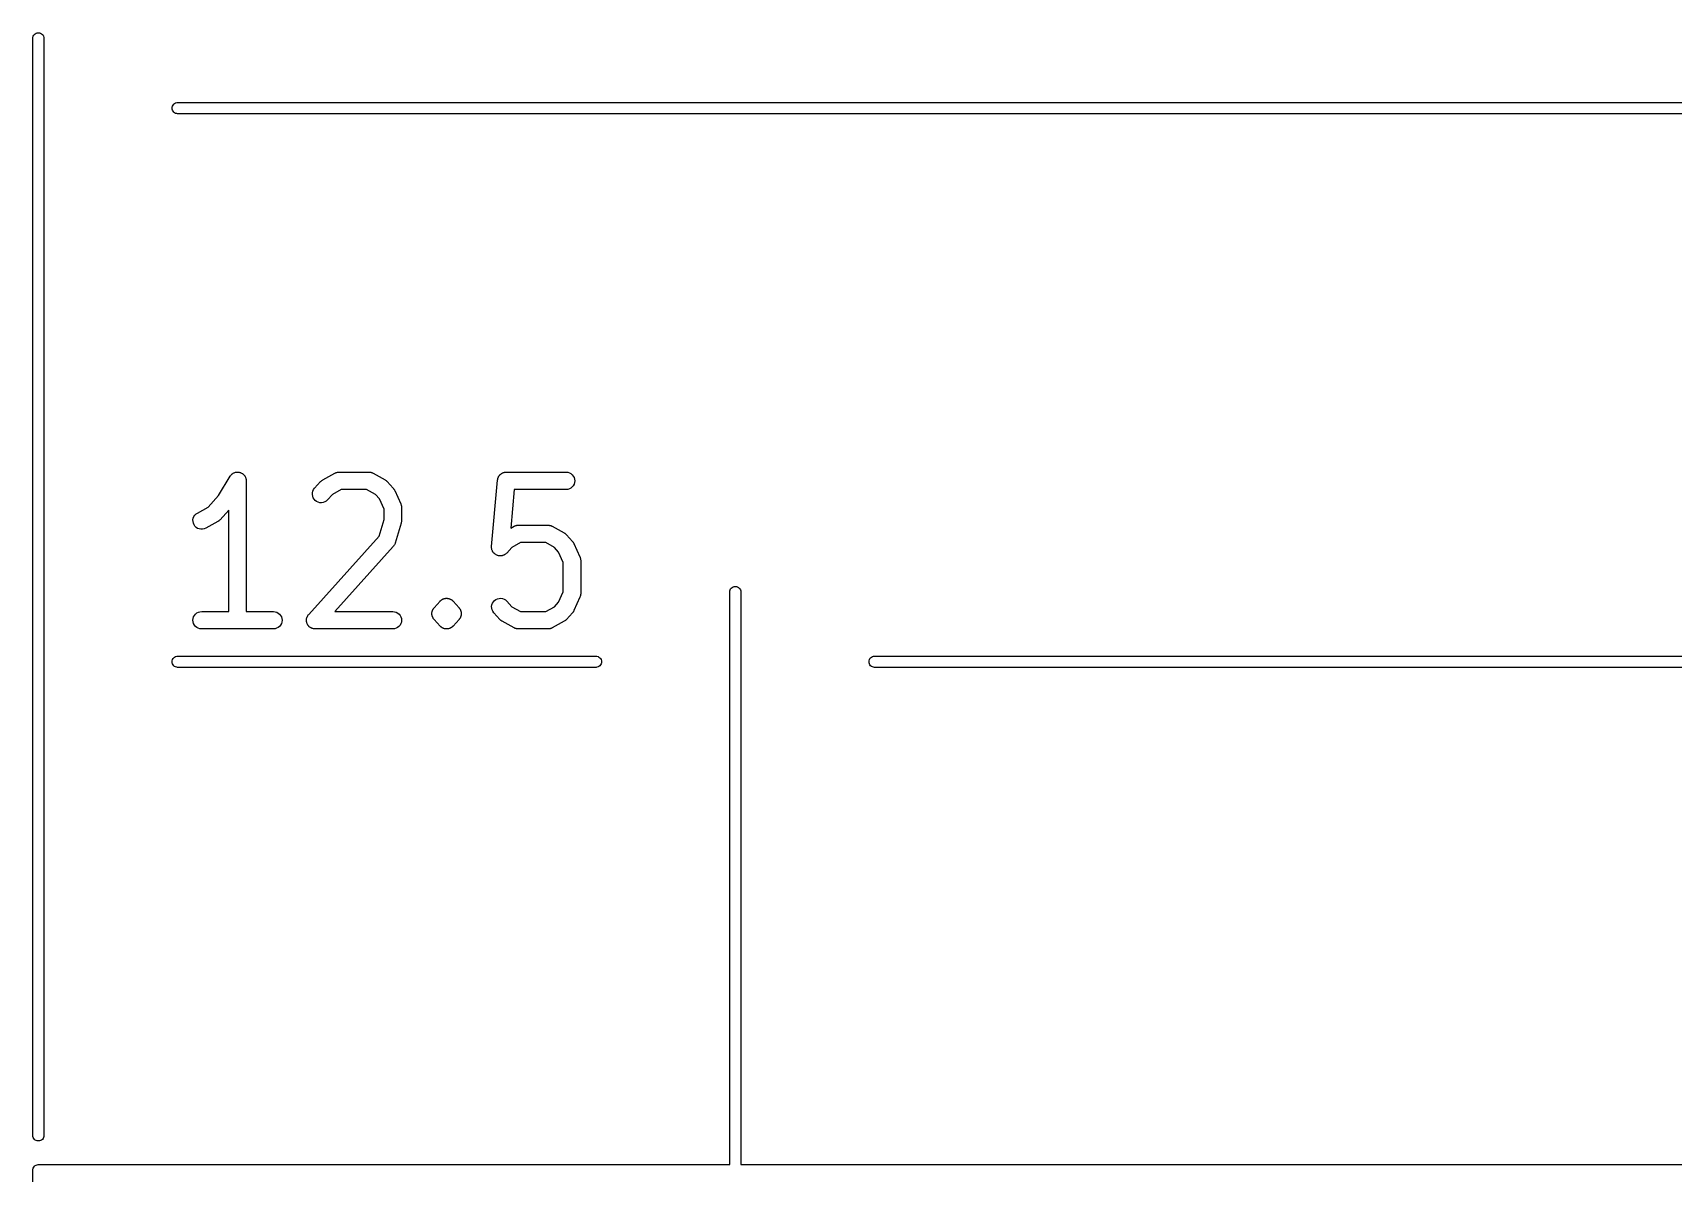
# Model space of a CAD drawing. Extents: x 0 to 214, y -130 to 23.
# Drawn here: x -0.18 to 29.25, y 0.01 to 20.45 of the extents above; entities that cross this region are included whole.
import ezdxf

# ---------------------------------------------------------------- set-up
doc = ezdxf.new("R2010")
doc.units = 0
doc.layers.add('BLACK', color=7, linetype='CONTINUOUS')

msp = doc.modelspace()

# ---------------------------------------------------------------- linework, layer by layer
at = {"layer": 'BLACK', "linetype": 'CONTINUOUS'}
for p, q in [((-0.175, 20.3549), (-0.17355, 20.3696)), ((-0.175, 0.6811), (-0.175, 20.3549)), ((-0.17355, 20.3696), (-0.16783, 20.3885)), ((-0.16783, 20.3885), (-0.15855, 20.4058)), ((-0.15855, 20.4058), (-0.14605, 20.4211)), ((-0.14605, 20.4211), (-0.13082, 20.4335)), ((-0.13082, 20.4335), (-0.11345, 20.4428)), ((-0.11345, 20.4428), (-0.0946, 20.4486)), ((-0.0946, 20.4486), (-0.075, 20.4505)), ((-0.075, 20.4505), (-0.0554, 20.4486)), ((-0.0554, 20.4486), (-0.03655, 20.4428)), ((-0.03655, 20.4428), (-0.01918, 20.4335)), ((-0.01918, 20.4335), (-0.00395, 20.4211)), ((-0.00395, 20.4211), (0.00855, 20.4058)), ((0.00855, 20.4058), (0.01783, 20.3885)), ((0.01783, 20.3885), (0.02355, 20.3696)), ((0.02355, 20.3696), (0.025, 20.3549)), ((0.025, 20.3549), (0.025, 0.68109)), ((2.32645, 19.1196), (2.33217, 19.1385)), ((2.33217, 19.1385), (2.34145, 19.1558)), ((2.34145, 19.1558), (2.35395, 19.1711)), ((2.35395, 19.1711), (2.36917, 19.1835)), ((2.36917, 19.1835), (2.38655, 19.1928)), ((2.38655, 19.1928), (2.4054, 19.1986)), ((2.4054, 19.1986), (2.4201, 19.2)), ((2.4201, 19.2), (197.43, 19.2)), ((2.32452, 19.1), (2.32645, 19.1196)), ((2.32645, 19.0804), (2.32452, 19.1)), ((2.33217, 19.0615), (2.32645, 19.0804)), ((2.34145, 19.0442), (2.33217, 19.0615)), ((2.35395, 19.0289), (2.34145, 19.0442)), ((2.36917, 19.0165), (2.35395, 19.0289)), ((2.38655, 19.0072), (2.36917, 19.0165)), ((2.4054, 19.0014), (2.38655, 19.0072)), ((2.4201, 19), (2.4054, 19.0014)), ((197.43, 19), (2.4201, 19)), ((3.15592, 12.1564), (3.36244, 12.5006)), ((3.36244, 12.5006), (3.36358, 12.5024)), ((3.36358, 12.5024), (3.36577, 12.5053)), ((3.36577, 12.5053), (3.3675, 12.5085)), ((3.3675, 12.5085), (3.375, 12.5174)), ((3.375, 12.5174), (3.38209, 12.5267)), ((3.38209, 12.5267), (3.38479, 12.5291)), ((3.38479, 12.5291), (3.38711, 12.5318)), ((3.38711, 12.5318), (3.39619, 12.5391)), ((3.39619, 12.5391), (3.40495, 12.5469)), ((3.40495, 12.5469), (3.40806, 12.5487)), ((3.40806, 12.5487), (3.41087, 12.5509)), ((3.41087, 12.5509), (3.4212, 12.5563)), ((3.4212, 12.5563), (3.43129, 12.5622)), ((3.43129, 12.5622), (3.4347, 12.5634)), ((3.4347, 12.5634), (3.4379, 12.5651)), ((3.4379, 12.5651), (3.44909, 12.5683)), ((3.44909, 12.5683), (3.46012, 12.5722)), ((3.46012, 12.5722), (3.46369, 12.5726)), ((3.46369, 12.5726), (3.46715, 12.5737)), ((3.46715, 12.5737), (3.47877, 12.5747)), ((3.47877, 12.5747), (3.49033, 12.5763)), ((3.49033, 12.5763), (3.49393, 12.5761)), ((3.49393, 12.5761), (3.49752, 12.5764)), ((3.49752, 12.5764), (3.50913, 12.5752)), ((3.50913, 12.5752), (3.52077, 12.5745)), ((3.52077, 12.5745), (3.52425, 12.5736)), ((3.52425, 12.5736), (3.52785, 12.5732)), ((3.52785, 12.5732), (3.53901, 12.5698)), ((3.53901, 12.5698), (3.55029, 12.5669)), ((3.55029, 12.5669), (3.55353, 12.5653)), ((3.55353, 12.5653), (3.55698, 12.5642)), ((3.55698, 12.5642), (3.56724, 12.5587)), ((3.56724, 12.5587), (3.57775, 12.5536)), ((3.57775, 12.5536), (3.58064, 12.5514)), ((3.58064, 12.5514), (3.5838, 12.5497)), ((3.5838, 12.5497), (3.59278, 12.5423)), ((3.59278, 12.5423), (3.60212, 12.5353)), ((3.60212, 12.5353), (3.60452, 12.5326)), ((3.60452, 12.5326), (3.6073, 12.5303)), ((3.6073, 12.5303), (3.61467, 12.5212)), ((3.61467, 12.5212), (3.62246, 12.5125)), ((3.62246, 12.5125), (3.6243, 12.5094)), ((3.6243, 12.5094), (3.62657, 12.5066)), ((3.62657, 12.5066), (3.63205, 12.4964)), ((3.63205, 12.4964), (3.638, 12.4863)), ((3.638, 12.4863), (3.6392, 12.4829)), ((3.6392, 12.4829), (3.64089, 12.4797)), ((3.64089, 12.4797), (3.64426, 12.4686)), ((3.64426, 12.4686), (3.64814, 12.4575)), ((3.64814, 12.4575), (3.64866, 12.454)), ((3.64866, 12.454), (3.6497, 12.4505)), ((3.6497, 12.4505), (3.65084, 12.4389)), ((3.65084, 12.4389), (3.65251, 12.4274)), ((3.65251, 12.4274), (3.65233, 12.4238)), ((3.65233, 12.4238), (3.65268, 12.4202)), ((3.65268, 12.4202), (3.65268, 10.0764)), ((4.88029, 12.2866), (4.98743, 12.4057)), ((4.98743, 12.4057), (4.9889, 12.4073)), ((4.9889, 12.4073), (4.996, 12.4136)), ((4.996, 12.4136), (5.0026, 12.4204)), ((5.0026, 12.4204), (5.00736, 12.4237)), ((5.00736, 12.4237), (5.0117, 12.4275)), ((5.0117, 12.4275), (5.01989, 12.4323)), ((5.01989, 12.4323), (5.02769, 12.4377)), ((5.02769, 12.4377), (5.24198, 12.5568)), ((5.24198, 12.5568), (5.24389, 12.5578)), ((5.24389, 12.5578), (5.25127, 12.5609)), ((5.25127, 12.5609), (5.25831, 12.5646)), ((5.25831, 12.5646), (5.2653, 12.5668)), ((5.2653, 12.5668), (5.27203, 12.5696)), ((5.27203, 12.5696), (5.27986, 12.5711)), ((5.27986, 12.5711), (5.28751, 12.5735)), ((5.28751, 12.5735), (5.29477, 12.5742)), ((5.29477, 12.5742), (5.30192, 12.5756)), ((5.30192, 12.5756), (5.30991, 12.5757)), ((5.30991, 12.5757), (5.31786, 12.5764)), ((5.31786, 12.5764), (5.85357, 12.5764)), ((5.85357, 12.5764), (5.85575, 12.5764)), ((5.85575, 12.5764), (5.8637, 12.5755)), ((5.8637, 12.5755), (5.87168, 12.5754)), ((5.87168, 12.5754), (5.8788, 12.5738)), ((5.8788, 12.5738), (5.88606, 12.573)), ((5.88606, 12.573), (5.89368, 12.5706)), ((5.89368, 12.5706), (5.90148, 12.5689)), ((5.90148, 12.5689), (5.90816, 12.566)), ((5.90816, 12.566), (5.91512, 12.5638)), ((5.91512, 12.5638), (5.92213, 12.5599)), ((5.92213, 12.5599), (5.92945, 12.5568)), ((5.92945, 12.5568), (6.14374, 12.4377)), ((6.14374, 12.4377), (6.14564, 12.4367)), ((6.14564, 12.4367), (6.15337, 12.4311)), ((6.15337, 12.4311), (6.16148, 12.4262)), ((6.16148, 12.4262), (6.16576, 12.4223)), ((6.16576, 12.4223), (6.17048, 12.419)), ((6.17048, 12.419), (6.17699, 12.4121)), ((6.17699, 12.4121), (6.184, 12.4057)), ((6.184, 12.4057), (6.29114, 12.2866)), ((8.05509, 11.2437), (8.16224, 12.4342)), ((8.16224, 12.4342), (8.16245, 12.4364)), ((8.16245, 12.4364), (8.16399, 12.4439)), ((8.16399, 12.4439), (8.1648, 12.4516)), ((8.1648, 12.4516), (8.16703, 12.4588)), ((8.16703, 12.4588), (8.16855, 12.4662)), ((8.16855, 12.4662), (8.17153, 12.4734)), ((8.17153, 12.4734), (8.17382, 12.4807)), ((8.17382, 12.4807), (8.17741, 12.4874)), ((8.17741, 12.4874), (8.18034, 12.4944)), ((8.18034, 12.4944), (8.18465, 12.5008)), ((8.18465, 12.5008), (8.18832, 12.5076)), ((8.18832, 12.5076), (8.19314, 12.5134)), ((8.19314, 12.5134), (8.19736, 12.5197)), ((8.19736, 12.5197), (8.20284, 12.5251)), ((8.20284, 12.5251), (8.20776, 12.5311)), ((8.20776, 12.5311), (8.21362, 12.5358)), ((8.21362, 12.5358), (8.21898, 12.5412)), ((8.21898, 12.5412), (8.22541, 12.5454)), ((8.22541, 12.5454), (8.23139, 12.5503)), ((8.23139, 12.5503), (8.23807, 12.5539)), ((8.23807, 12.5539), (8.24436, 12.5581)), ((8.24436, 12.5581), (8.2515, 12.561)), ((8.2515, 12.561), (8.25831, 12.5646)), ((8.25831, 12.5646), (8.26555, 12.5668)), ((8.26555, 12.5668), (8.27255, 12.5697)), ((8.27255, 12.5697), (8.28012, 12.5712)), ((8.28012, 12.5712), (8.28751, 12.5735)), ((8.28751, 12.5735), (8.29504, 12.5742)), ((8.29504, 12.5742), (8.30246, 12.5757)), ((8.30246, 12.5757), (8.31018, 12.5757)), ((8.31018, 12.5757), (8.31786, 12.5764)), ((8.31786, 12.5764), (9.38928, 12.5764)), ((9.38928, 12.5764), (9.39147, 12.5764)), ((9.39147, 12.5764), (9.42177, 12.573)), ((9.42177, 12.573), (9.45084, 12.5638)), ((9.45084, 12.5638), (9.47756, 12.5491)), ((9.47756, 12.5491), (9.50092, 12.5295)), ((9.50092, 12.5295), (9.52003, 12.5057)), ((9.53333, 12.3596), (9.51882, 12.3328)), ((9.52003, 12.5057), (9.53416, 12.4787)), ((9.54234, 12.3888), (9.53333, 12.3596)), ((9.53416, 12.4787), (9.54277, 12.4495)), ((9.54553, 12.4191), (9.54234, 12.3888)), ((9.54277, 12.4495), (9.54553, 12.4191)), ((2.96917, 11.9489), (3.15592, 12.1564)), ((4.84037, 12.1744), (4.84185, 12.2049)), ((4.84483, 12.1443), (4.84037, 12.1744)), ((4.84185, 12.2049), (4.84922, 12.2345)), ((4.85506, 12.1155), (4.84483, 12.1443)), ((4.84922, 12.2345), (4.8622, 12.2621)), ((4.87068, 12.0893), (4.85506, 12.1155)), ((4.8622, 12.2621), (4.88029, 12.2866)), ((4.89109, 12.0667), (4.87068, 12.0893)), ((4.91552, 12.0484), (4.89109, 12.0667)), ((5.1111, 12.076), (5.0883, 12.0557)), ((5.11257, 12.0776), (5.1111, 12.076)), ((5.20226, 12.1772), (5.11257, 12.0776)), ((5.35834, 12.2639), (5.20226, 12.1772)), ((5.81308, 12.2639), (5.35834, 12.2639)), ((5.96917, 12.1772), (5.81308, 12.2639)), ((6.04253, 12.0957), (5.96917, 12.1772)), ((6.12589, 11.9105), (6.04253, 12.0957)), ((6.29114, 12.2866), (6.29259, 12.285)), ((6.29259, 12.285), (6.29716, 12.2786)), ((6.29716, 12.2786), (6.30232, 12.2727)), ((6.30232, 12.2727), (6.30601, 12.2662)), ((6.30601, 12.2662), (6.31033, 12.2602)), ((6.31033, 12.2602), (6.31358, 12.253)), ((6.31358, 12.253), (6.31749, 12.2462)), ((6.31749, 12.2462), (6.42463, 12.0081)), ((8.46068, 12.2639), (8.39842, 11.5723)), ((9.38928, 12.2639), (8.46068, 12.2639)), ((9.41963, 12.2669), (9.38928, 12.2639)), ((9.44883, 12.2757), (9.41963, 12.2669)), ((9.47575, 12.29), (9.44883, 12.2757)), ((9.49938, 12.3093), (9.47575, 12.29)), ((9.51882, 12.3328), (9.49938, 12.3093)), ((2.70348, 11.7493), (2.71478, 11.7777)), ((2.71478, 11.7777), (2.73137, 11.8033)), ((2.73137, 11.8033), (2.7526, 11.8251)), ((2.7526, 11.8251), (2.77769, 11.8425)), ((2.77769, 11.8425), (2.96917, 11.9489)), ((3.34018, 11.894), (3.184, 11.7204)), ((3.34018, 10.0764), (3.34018, 11.894)), ((4.94302, 12.0352), (4.91552, 12.0484)), ((4.97256, 12.0277), (4.94302, 12.0352)), ((5.00301, 12.026), (4.97256, 12.0277)), ((5.0332, 12.0302), (5.00301, 12.026)), ((5.062, 12.0403), (5.0332, 12.0302)), ((5.0883, 12.0557), (5.062, 12.0403)), ((6.12589, 11.7288), (6.12589, 11.9105)), ((6.42463, 12.0081), (6.42551, 12.0061)), ((6.42551, 12.0061), (6.42594, 12.0048)), ((6.42594, 12.0048), (6.4266, 12.0035)), ((6.4266, 12.0035), (6.43059, 11.9903)), ((6.43059, 11.9903), (6.43485, 11.9771)), ((6.43485, 11.9771), (6.43501, 11.9757)), ((6.43501, 11.9757), (6.43542, 11.9743)), ((6.43542, 11.9743), (6.43676, 11.9606)), ((6.43676, 11.9606), (6.43837, 11.9468)), ((6.43837, 11.9468), (6.43825, 11.9454)), ((6.43825, 11.9454), (6.43839, 11.944)), ((6.43839, 11.944), (6.43839, 11.7059)), ((2.6979, 11.7194), (2.70348, 11.7493)), ((2.69825, 11.6889), (2.6979, 11.7194)), ((2.70451, 11.659), (2.69825, 11.6889)), ((2.71646, 11.631), (2.70451, 11.659)), ((2.73362, 11.6058), (2.71646, 11.631)), ((2.75536, 11.5844), (2.73362, 11.6058)), ((2.78083, 11.5676), (2.75536, 11.5844)), ((2.80907, 11.5561), (2.78083, 11.5676)), ((2.83901, 11.5503), (2.80907, 11.5561)), ((2.86951, 11.5505), (2.83901, 11.5503)), ((2.8994, 11.5565), (2.86951, 11.5505)), ((2.92754, 11.5683), (2.8994, 11.5565)), ((2.92945, 11.5693), (2.92754, 11.5683)), ((3.14374, 11.6884), (2.92945, 11.5693)), ((3.15154, 11.6938), (3.14374, 11.6884)), ((3.15973, 11.6986), (3.15154, 11.6938)), ((3.16406, 11.7024), (3.15973, 11.6986)), ((3.16882, 11.7057), (3.16406, 11.7024)), ((3.17543, 11.7125), (3.16882, 11.7057)), ((3.18253, 11.7188), (3.17543, 11.7125)), ((3.184, 11.7204), (3.18253, 11.7188)), ((6.03541, 11.4272), (6.12589, 11.7288)), ((6.4318, 11.661), (6.32466, 11.3039)), ((6.43304, 11.6673), (6.4318, 11.661)), ((6.43498, 11.6734), (6.43304, 11.6673)), ((6.43597, 11.6822), (6.43498, 11.6734)), ((6.43767, 11.6909), (6.43597, 11.6822)), ((6.43838, 11.7037), (6.43766, 11.6973)), ((6.43766, 11.6973), (6.43767, 11.6909)), ((6.43839, 11.7059), (6.43838, 11.7037)), ((8.39842, 11.5723), (8.45626, 11.6044)), ((8.45626, 11.6044), (8.45817, 11.6054)), ((8.45817, 11.6054), (8.46556, 11.6085)), ((8.46556, 11.6085), (8.4726, 11.6123)), ((8.4726, 11.6123), (8.47958, 11.6144)), ((8.47958, 11.6144), (8.48632, 11.6172)), ((8.48632, 11.6172), (8.49415, 11.6188)), ((8.49415, 11.6188), (8.50179, 11.6211)), ((8.50179, 11.6211), (8.50905, 11.6218)), ((8.50905, 11.6218), (8.5162, 11.6232)), ((8.5162, 11.6232), (8.52419, 11.6233)), ((8.52419, 11.6233), (8.53214, 11.6241)), ((8.53214, 11.6241), (9.06786, 11.6241)), ((9.06786, 11.6241), (9.07004, 11.624)), ((9.07004, 11.624), (9.07798, 11.6231)), ((9.07798, 11.6231), (9.08596, 11.623)), ((9.08596, 11.623), (9.09309, 11.6215)), ((9.09309, 11.6215), (9.10034, 11.6206)), ((9.10034, 11.6206), (9.10797, 11.6182)), ((9.10797, 11.6182), (9.11576, 11.6165)), ((9.11576, 11.6165), (9.12245, 11.6136)), ((9.12245, 11.6136), (9.12941, 11.6114)), ((9.12941, 11.6114), (9.13641, 11.6076)), ((9.13641, 11.6076), (9.14374, 11.6044)), ((9.14374, 11.6044), (9.35802, 11.4853)), ((9.35802, 11.4853), (9.35992, 11.4843)), ((9.35992, 11.4843), (9.36766, 11.4788)), ((9.36766, 11.4788), (9.37577, 11.4738)), ((4.77314, 10.0247), (6.03541, 11.4272)), ((6.29114, 11.2442), (5.24012, 10.0764)), ((6.29284, 11.2465), (6.29114, 11.2442)), ((6.29487, 11.2485), (6.29284, 11.2465)), ((6.30186, 11.2588), (6.29487, 11.2485)), ((6.30923, 11.2688), (6.30186, 11.2588)), ((6.31044, 11.2714), (6.30923, 11.2688)), ((6.31206, 11.2737), (6.31044, 11.2714)), ((6.31693, 11.2852), (6.31206, 11.2737)), ((6.32221, 11.2964), (6.31693, 11.2852)), ((6.3229, 11.2991), (6.32221, 11.2964)), ((6.32402, 11.3018), (6.3229, 11.2991)), ((6.32466, 11.3039), (6.32402, 11.3018)), ((8.05465, 11.222), (8.05518, 11.2329)), ((8.0553, 11.2177), (8.05465, 11.222)), ((8.05518, 11.2329), (8.05509, 11.2437)), ((8.05534, 11.2132), (8.0553, 11.2177)), ((8.05753, 11.2026), (8.05534, 11.2132)), ((8.05911, 11.1919), (8.05753, 11.2026)), ((8.0606, 11.1877), (8.05911, 11.1919)), ((8.0615, 11.1834), (8.0606, 11.1877)), ((8.06571, 11.1734), (8.0615, 11.1834)), ((8.41654, 11.2248), (8.32685, 11.1252)), ((8.57263, 11.3116), (8.41654, 11.2248)), ((9.02737, 11.3116), (8.57263, 11.3116)), ((9.18345, 11.2248), (9.02737, 11.3116)), ((9.25681, 11.1433), (9.18345, 11.2248)), ((9.37577, 11.4738), (9.38004, 11.4699)), ((9.38004, 11.4699), (9.38476, 11.4666)), ((9.38476, 11.4666), (9.39127, 11.4597)), ((9.39127, 11.4597), (9.39828, 11.4533)), ((9.39828, 11.4533), (9.50542, 11.3342)), ((9.50542, 11.3342), (9.50687, 11.3326)), ((9.50687, 11.3326), (9.51145, 11.3262)), ((9.51145, 11.3262), (9.51661, 11.3203)), ((9.51661, 11.3203), (9.5203, 11.3138)), ((9.5203, 11.3138), (9.52462, 11.3078)), ((9.52462, 11.3078), (9.52786, 11.3006)), ((9.52786, 11.3006), (9.53177, 11.2938)), ((9.53177, 11.2938), (9.63892, 11.0557)), ((8.06935, 11.1631), (8.06571, 11.1734)), ((8.07162, 11.1593), (8.06935, 11.1631)), ((8.07334, 11.1553), (8.07162, 11.1593)), ((8.07941, 11.1463), (8.07334, 11.1553)), ((8.08497, 11.137), (8.07941, 11.1463)), ((8.08794, 11.1337), (8.08497, 11.137)), ((8.09042, 11.13), (8.08794, 11.1337)), ((8.09812, 11.1224), (8.09042, 11.13)), ((8.10538, 11.1143), (8.09812, 11.1224)), ((8.10893, 11.1116), (8.10538, 11.1143)), ((8.11208, 11.1085), (8.10893, 11.1116)), ((8.12113, 11.1025), (8.11208, 11.1085)), ((8.1298, 11.096), (8.12113, 11.1025)), ((8.1338, 11.0941), (8.1298, 11.096)), ((8.1375, 11.0917), (8.1338, 11.0941)), ((8.14754, 11.0875), (8.1375, 11.0917)), ((8.15731, 11.0829), (8.14754, 11.0875)), ((8.16159, 11.0818), (8.15731, 11.0829)), ((8.1657, 11.0801), (8.16159, 11.0818)), ((8.17635, 11.078), (8.1657, 11.0801)), ((8.18684, 11.0753), (8.17635, 11.078)), ((8.19127, 11.075), (8.18684, 11.0753)), ((8.19562, 11.0742), (8.19127, 11.075)), ((8.20647, 11.0742), (8.19562, 11.0742)), ((8.21729, 11.0736), (8.20647, 11.0742)), ((8.22168, 11.0742), (8.21729, 11.0736)), ((8.22612, 11.0742), (8.22168, 11.0742)), ((8.23674, 11.0763), (8.22612, 11.0742)), ((8.24749, 11.0778), (8.23674, 11.0763)), ((8.25168, 11.0793), (8.24749, 11.0778)), ((8.25602, 11.0802), (8.25168, 11.0793)), ((8.26603, 11.0843), (8.25602, 11.0802)), ((8.27629, 11.0879), (8.26603, 11.0843)), ((8.28011, 11.0901), (8.27629, 11.0879)), ((8.28421, 11.0918), (8.28011, 11.0901)), ((8.29323, 11.0978), (8.28421, 11.0918)), ((8.30258, 11.1033), (8.29323, 11.0978)), ((8.3059, 11.1063), (8.30258, 11.1033)), ((8.30959, 11.1087), (8.3059, 11.1063)), ((8.31727, 11.1164), (8.30959, 11.1087)), ((8.32538, 11.1236), (8.31727, 11.1164)), ((8.32685, 11.1252), (8.32538, 11.1236)), ((9.34018, 10.9581), (9.25681, 11.1433)), ((9.34018, 10.4299), (9.34018, 10.9581)), ((9.63892, 11.0557), (9.6398, 11.0537)), ((9.6398, 11.0537), (9.64023, 11.0524)), ((9.64023, 11.0524), (9.64089, 11.0512)), ((9.64089, 11.0512), (9.64487, 11.038)), ((9.64487, 11.038), (9.64913, 11.0247)), ((9.64913, 11.0247), (9.6493, 11.0233)), ((9.6493, 11.0233), (9.6497, 11.022)), ((9.6497, 11.022), (9.65105, 11.0082)), ((9.65105, 11.0082), (9.65265, 10.9944)), ((9.65265, 10.9944), (9.65254, 10.993)), ((9.65254, 10.993), (9.65268, 10.9916)), ((9.65268, 10.9916), (9.65268, 10.3964)), ((7.17429, 10.2963), (7.18086, 10.3001)), ((7.18086, 10.3001), (7.18449, 10.3014)), ((7.18449, 10.3014), (7.1879, 10.3031)), ((7.1879, 10.3031), (7.19158, 10.3042)), ((7.19158, 10.3042), (7.19508, 10.3058)), ((7.19508, 10.3058), (7.20247, 10.3076)), ((7.20247, 10.3076), (7.20965, 10.3101)), ((7.20965, 10.3101), (7.21346, 10.3107)), ((7.21346, 10.3107), (7.21715, 10.3118)), ((7.21715, 10.3118), (7.22098, 10.3121)), ((7.22098, 10.3121), (7.22472, 10.313)), ((7.22472, 10.313), (7.23232, 10.3133)), ((7.23232, 10.3133), (7.23985, 10.3144)), ((7.23985, 10.3144), (7.24369, 10.3142)), ((7.24369, 10.3142), (7.24752, 10.3145)), ((7.24752, 10.3145), (7.25134, 10.3141)), ((7.25134, 10.3141), (7.25518, 10.3143)), ((7.25518, 10.3143), (7.2627, 10.3131)), ((7.2627, 10.3131), (7.2703, 10.3127)), ((7.2703, 10.3127), (7.27402, 10.3117)), ((7.27402, 10.3117), (7.27785, 10.3113)), ((7.27785, 10.3113), (7.28152, 10.3102)), ((7.28152, 10.3102), (7.28532, 10.3096)), ((7.28532, 10.3096), (7.29247, 10.307)), ((7.29247, 10.307), (7.29984, 10.3051)), ((7.29984, 10.3051), (7.3033, 10.3035)), ((7.3033, 10.3035), (7.30698, 10.3023)), ((7.30698, 10.3023), (7.31036, 10.3005)), ((7.31036, 10.3005), (7.31397, 10.2992)), ((7.31397, 10.2992), (7.32048, 10.2952)), ((8.13167, 10.2931), (8.15936, 10.3058)), ((8.15936, 10.3058), (8.189, 10.313)), ((8.189, 10.313), (8.21947, 10.3143)), ((8.21947, 10.3143), (8.2496, 10.3096)), ((8.2496, 10.3096), (8.27826, 10.2992)), ((8.27826, 10.2992), (8.30434, 10.2834)), ((9.25681, 10.2447), (9.34018, 10.4299)), ((9.63892, 10.3323), (9.53177, 10.0942)), ((9.63937, 10.3336), (9.63892, 10.3323)), ((9.64004, 10.3348), (9.63937, 10.3336)), ((9.64424, 10.348), (9.64004, 10.3348)), ((9.64866, 10.3612), (9.64424, 10.348)), ((9.64884, 10.3625), (9.64866, 10.3612)), ((9.64926, 10.3639), (9.64884, 10.3625)), ((9.65081, 10.3777), (9.64926, 10.3639)), ((9.6526, 10.3914), (9.65081, 10.3777)), ((9.65266, 10.3942), (9.65251, 10.3928)), ((9.65251, 10.3928), (9.6526, 10.3914)), ((9.65268, 10.3964), (9.65266, 10.3942)), ((12.325, 10.431), (12.3264, 10.4457)), ((12.325, 0.161), (12.325, 10.431)), ((12.3264, 10.4457), (12.3322, 10.4646)), ((12.3322, 10.4646), (12.3415, 10.482)), ((12.3415, 10.482), (12.3539, 10.4972)), ((12.3539, 10.4972), (12.3692, 10.5097)), ((12.3692, 10.5097), (12.3865, 10.519)), ((12.3865, 10.519), (12.4054, 10.5247)), ((12.4054, 10.5247), (12.425, 10.5266)), ((12.425, 10.5266), (12.4446, 10.5247)), ((12.4446, 10.5247), (12.4635, 10.519)), ((12.4635, 10.519), (12.4808, 10.5097)), ((12.4808, 10.5097), (12.4961, 10.4972)), ((12.4961, 10.4972), (12.5085, 10.482)), ((12.5085, 10.482), (12.5178, 10.4646)), ((12.5178, 10.4646), (12.5236, 10.4457)), ((12.5236, 10.4457), (12.525, 10.431)), ((12.525, 10.431), (12.525, 0.161)), ((2.70953, 9.98073), (2.72403, 10.0076)), ((2.72403, 10.0076), (2.74347, 10.0311)), ((2.74347, 10.0311), (2.7671, 10.0503)), ((2.7671, 10.0503), (2.79403, 10.0646)), ((2.79403, 10.0646), (2.82322, 10.0735)), ((2.82322, 10.0735), (2.85357, 10.0764)), ((2.85357, 10.0764), (3.34018, 10.0764)), ((3.65268, 10.0764), (4.13929, 10.0764)), ((4.13929, 10.0764), (4.14147, 10.0764)), ((4.14147, 10.0764), (4.17177, 10.073)), ((4.17177, 10.073), (4.20084, 10.0638)), ((4.20084, 10.0638), (4.22756, 10.0491)), ((4.22756, 10.0491), (4.25092, 10.0295)), ((4.25092, 10.0295), (4.27003, 10.0057)), ((4.27003, 10.0057), (4.28416, 9.97871)), ((4.75766, 10.0037), (4.75975, 10.0076)), ((4.75975, 10.0076), (4.76668, 10.0159)), ((4.76668, 10.0159), (4.77314, 10.0247)), ((5.24012, 10.0764), (6.28214, 10.0764)), ((6.28214, 10.0764), (6.28432, 10.0764)), ((6.28432, 10.0764), (6.31463, 10.073)), ((6.31463, 10.073), (6.34369, 10.0638)), ((6.34369, 10.0638), (6.37042, 10.0491)), ((6.37042, 10.0491), (6.39378, 10.0295)), ((6.39378, 10.0295), (6.41289, 10.0057)), ((6.41289, 10.0057), (6.42701, 9.97871)), ((6.98322, 10.0316), (6.98365, 10.0403)), ((6.98418, 10.0251), (6.98322, 10.0316)), ((6.98335, 10.0491), (6.98439, 10.0555)), ((6.98365, 10.0403), (6.98335, 10.0491)), ((6.9844, 10.0186), (6.98418, 10.0251)), ((6.98439, 10.0555), (6.98471, 10.062)), ((6.9864, 10.0101), (6.9844, 10.0186)), ((6.98471, 10.062), (6.98683, 10.0705)), ((6.98768, 10.0014), (6.9864, 10.0101)), ((6.98683, 10.0705), (6.98823, 10.0792)), ((6.98823, 10.0792), (6.9905, 10.0853)), ((6.9905, 10.0853), (6.99208, 10.0916)), ((6.99208, 10.0916), (6.99581, 10.0995)), ((6.99581, 10.0995), (6.99886, 10.1078)), ((6.99886, 10.1078), (7.00228, 10.1133)), ((7.00228, 10.1133), (7.00505, 10.1192)), ((7.00505, 10.1192), (7.01026, 10.1263)), ((7.01026, 10.1263), (7.01485, 10.1337)), ((7.01485, 10.1337), (7.01928, 10.1385)), ((7.01928, 10.1385), (7.02315, 10.1438)), ((7.02315, 10.1438), (7.13029, 10.2628)), ((7.13029, 10.2628), (7.13176, 10.2644)), ((7.13176, 10.2644), (7.13464, 10.267)), ((7.13464, 10.267), (7.13711, 10.2699)), ((7.13711, 10.2699), (7.1401, 10.2723)), ((7.1401, 10.2723), (7.14271, 10.2751)), ((7.14271, 10.2751), (7.14887, 10.2796)), ((7.14887, 10.2796), (7.15456, 10.2847)), ((7.15456, 10.2847), (7.15788, 10.2866)), ((7.15788, 10.2866), (7.16087, 10.289)), ((7.16087, 10.289), (7.16427, 10.2908)), ((7.16427, 10.2908), (7.16739, 10.2931)), ((7.16739, 10.2931), (7.17429, 10.2963)), ((7.32048, 10.2952), (7.32734, 10.2919)), ((7.32734, 10.2919), (7.33042, 10.2896)), ((7.33042, 10.2896), (7.3338, 10.2878)), ((7.3338, 10.2878), (7.33677, 10.2854)), ((7.33677, 10.2854), (7.34005, 10.2834)), ((7.34005, 10.2834), (7.34567, 10.2782)), ((7.34567, 10.2782), (7.35176, 10.2737)), ((7.35176, 10.2737), (7.35434, 10.2708)), ((7.35434, 10.2708), (7.3573, 10.2684)), ((7.3573, 10.2684), (7.35973, 10.2654)), ((7.35973, 10.2654), (7.36257, 10.2628)), ((7.36257, 10.2628), (7.46971, 10.1438)), ((7.46971, 10.1438), (7.47116, 10.1421)), ((7.47116, 10.1421), (7.47495, 10.1368)), ((7.47495, 10.1368), (7.47931, 10.132)), ((7.47931, 10.132), (7.4838, 10.1245)), ((7.4838, 10.1245), (7.4889, 10.1173)), ((7.4889, 10.1173), (7.4916, 10.1114)), ((7.4916, 10.1114), (7.49493, 10.1058)), ((7.49493, 10.1058), (7.49788, 10.0975)), ((7.49788, 10.0975), (7.5015, 10.0896)), ((7.5015, 10.0896), (7.50298, 10.0832)), ((7.50298, 10.0832), (7.50517, 10.0771)), ((7.50603, 10.0079), (7.50463, 9.99929)), ((7.50517, 10.0771), (7.50645, 10.0684)), ((7.50815, 10.0164), (7.50603, 10.0079)), ((7.50645, 10.0684), (7.50845, 10.0599)), ((7.50847, 10.023), (7.50815, 10.0164)), ((7.50845, 10.0599), (7.50868, 10.0534)), ((7.50951, 10.0294), (7.50847, 10.023)), ((7.50868, 10.0534), (7.50963, 10.0469)), ((7.50963, 10.0469), (7.50921, 10.0381)), ((7.50921, 10.0381), (7.50951, 10.0294)), ((8.05477, 10.1681), (8.05966, 10.1982)), ((8.05583, 10.1376), (8.05477, 10.1681)), ((8.06279, 10.108), (8.05583, 10.1376)), ((8.05966, 10.1982), (8.07029, 10.2268)), ((8.07538, 10.0802), (8.06279, 10.108)), ((8.07029, 10.2268), (8.08628, 10.2528)), ((8.09313, 10.0554), (8.07538, 10.0802)), ((8.08628, 10.2528), (8.107, 10.2751)), ((8.09457, 10.0538), (8.09313, 10.0554)), ((8.20172, 9.9347), (8.09457, 10.0538)), ((8.107, 10.2751), (8.13167, 10.2931)), ((8.30434, 10.2834), (8.32685, 10.2628)), ((8.32685, 10.2628), (8.41654, 10.1631)), ((8.41654, 10.1631), (8.57263, 10.0764)), ((8.57263, 10.0764), (9.02737, 10.0764)), ((9.02737, 10.0764), (9.18346, 10.1631)), ((9.18346, 10.1631), (9.25681, 10.2447)), ((9.50542, 10.0538), (9.39828, 9.9347)), ((9.51008, 10.0601), (9.50542, 10.0538)), ((9.51533, 10.0659), (9.51008, 10.0601)), ((9.51911, 10.0723), (9.51533, 10.0659)), ((9.52351, 10.0783), (9.51911, 10.0723)), ((9.52686, 10.0854), (9.52351, 10.0783)), ((9.53086, 10.0922), (9.52686, 10.0854)), ((9.53177, 10.0942), (9.53086, 10.0922)), ((2.69732, 9.92127), (2.70051, 9.9516)), ((2.70009, 9.89091), (2.69732, 9.92127)), ((2.7087, 9.86165), (2.70009, 9.89091)), ((2.70051, 9.9516), (2.70953, 9.98073)), ((2.72283, 9.83463), (2.7087, 9.86165)), ((2.74193, 9.81086), (2.72283, 9.83463)), ((2.7653, 9.79126), (2.74193, 9.81086)), ((2.79202, 9.77657), (2.7653, 9.79126)), ((2.82109, 9.76735), (2.79202, 9.77657)), ((2.85139, 9.76395), (2.82109, 9.76735)), ((2.85357, 9.76393), (2.85139, 9.76395)), ((4.13929, 9.76393), (2.85357, 9.76393)), ((4.16963, 9.76691), (4.13929, 9.76393)), ((4.19883, 9.77572), (4.16963, 9.76691)), ((4.22575, 9.79004), (4.19883, 9.77572)), ((4.24938, 9.80931), (4.22575, 9.79004)), ((4.26882, 9.83281), (4.24938, 9.80931)), ((4.28333, 9.85963), (4.26882, 9.83281)), ((4.29234, 9.88876), (4.28333, 9.85963)), ((4.28416, 9.97871), (4.29277, 9.94946)), ((4.29553, 9.91909), (4.29234, 9.88876)), ((4.29277, 9.94946), (4.29553, 9.91909)), ((4.73304, 9.92127), (4.73418, 9.9321)), ((4.73344, 9.9169), (4.73304, 9.92127)), ((4.73322, 9.91251), (4.73344, 9.9169)), ((4.73482, 9.90175), (4.73322, 9.91251)), ((4.73418, 9.9321), (4.73471, 9.94297)), ((4.73471, 9.94297), (4.73577, 9.94723)), ((4.7358, 9.89091), (4.73482, 9.90175)), ((4.73577, 9.94723), (4.73623, 9.9516)), ((4.73704, 9.88669), (4.7358, 9.89091)), ((4.73623, 9.9516), (4.73945, 9.962)), ((4.73768, 9.88235), (4.73704, 9.88669)), ((4.74134, 9.87209), (4.73768, 9.88235)), ((4.73945, 9.962), (4.74208, 9.97256)), ((4.74441, 9.86165), (4.74134, 9.87209)), ((4.74208, 9.97256), (4.74395, 9.97654)), ((4.74395, 9.97654), (4.74524, 9.98073)), ((4.74645, 9.85776), (4.74441, 9.86165)), ((4.74524, 9.98073), (4.75042, 9.99031)), ((4.74792, 9.85362), (4.74645, 9.85776)), ((4.7535, 9.84427), (4.74792, 9.85362)), ((4.75042, 9.99031), (4.75505, 10.0002)), ((4.75854, 9.83463), (4.7535, 9.84427)), ((4.75505, 10.0002), (4.75766, 10.0037)), ((4.76129, 9.83121), (4.75854, 9.83463)), ((4.76354, 9.82743), (4.76129, 9.83121)), ((4.77083, 9.81934), (4.76354, 9.82743)), ((4.77765, 9.81086), (4.77083, 9.81934)), ((4.78101, 9.80804), (4.77765, 9.81086)), ((4.78395, 9.80478), (4.78101, 9.80804)), ((4.79267, 9.79826), (4.78395, 9.80478)), ((4.80101, 9.79126), (4.79267, 9.79826)), ((4.80486, 9.78914), (4.80101, 9.79126)), ((4.80837, 9.78651), (4.80486, 9.78914)), ((4.81818, 9.78182), (4.80837, 9.78651)), ((4.82773, 9.77657), (4.81818, 9.78182)), ((4.83192, 9.77524), (4.82773, 9.77657)), ((4.83588, 9.77334), (4.83192, 9.77524)), ((4.84641, 9.77064), (4.83588, 9.77334)), ((4.8568, 9.76735), (4.84641, 9.77064)), ((4.86117, 9.76686), (4.8568, 9.76735)), ((4.86542, 9.76577), (4.86117, 9.76686)), ((4.87628, 9.76516), (4.86542, 9.76577)), ((4.8871, 9.76395), (4.87628, 9.76516)), ((4.88929, 9.76393), (4.8871, 9.76395)), ((6.28214, 9.76393), (4.88929, 9.76393)), ((6.31249, 9.76691), (6.28214, 9.76393)), ((6.34168, 9.77572), (6.31249, 9.76691)), ((6.36861, 9.79004), (6.34168, 9.77572)), ((6.39224, 9.80931), (6.36861, 9.79004)), ((6.41168, 9.83281), (6.39224, 9.80931)), ((6.42618, 9.85963), (6.41168, 9.83281)), ((6.4352, 9.88876), (6.42618, 9.85963)), ((6.42701, 9.97871), (6.43562, 9.94946)), ((6.43839, 9.91909), (6.4352, 9.88876)), ((6.43562, 9.94946), (6.43839, 9.91909)), ((6.98987, 9.99526), (6.98768, 10.0014)), ((6.99136, 9.98891), (6.98987, 9.99526)), ((6.99498, 9.98092), (6.99136, 9.98891)), ((6.99792, 9.97267), (6.99498, 9.98092)), ((7.00126, 9.96708), (6.99792, 9.97267)), ((7.00395, 9.96114), (7.00126, 9.96708)), ((7.00905, 9.95401), (7.00395, 9.96114)), ((7.01354, 9.94648), (7.00905, 9.95401)), ((7.0179, 9.94164), (7.01354, 9.94648)), ((7.0217, 9.93634), (7.0179, 9.94164)), ((7.02314, 9.9347), (7.0217, 9.93634)), ((7.13029, 9.81566), (7.02314, 9.9347)), ((7.13313, 9.81306), (7.13029, 9.81566)), ((7.13556, 9.81008), (7.13313, 9.81306)), ((7.13852, 9.80763), (7.13556, 9.81008)), ((7.14109, 9.80478), (7.13852, 9.80763)), ((7.14719, 9.80022), (7.14109, 9.80478)), ((7.1528, 9.79509), (7.14719, 9.80022)), ((7.15609, 9.7931), (7.1528, 9.79509)), ((7.15905, 9.79065), (7.15609, 9.7931)), ((7.16244, 9.78882), (7.15905, 9.79065)), ((7.16552, 9.78651), (7.16244, 9.78882)), ((7.17237, 9.78323), (7.16552, 9.78651)), ((7.17888, 9.77929), (7.17237, 9.78323)), ((7.1825, 9.77797), (7.17888, 9.77929)), ((7.18588, 9.77614), (7.1825, 9.77797)), ((7.18956, 9.775), (7.18588, 9.77614)), ((7.19302, 9.77334), (7.18956, 9.775)), ((7.20038, 9.77146), (7.19302, 9.77334)), ((7.20754, 9.76885), (7.20038, 9.77146)), ((7.21133, 9.76826), (7.20754, 9.76885)), ((7.21501, 9.76712), (7.21133, 9.76826)), ((7.21884, 9.76672), (7.21501, 9.76712)), ((7.22256, 9.76577), (7.21884, 9.76672)), ((7.23016, 9.76534), (7.22256, 9.76577)), ((7.23767, 9.76418), (7.23016, 9.76534)), ((7.24151, 9.76434), (7.23767, 9.76418)), ((7.24534, 9.76394), (7.24151, 9.76434)), ((7.24917, 9.76429), (7.24534, 9.76394)), ((7.25301, 9.76407), (7.24917, 9.76429)), ((7.26053, 9.76513), (7.25301, 9.76407)), ((7.26814, 9.76545), (7.26053, 9.76513)), ((7.27188, 9.76635), (7.26814, 9.76545)), ((7.27571, 9.7667), (7.27188, 9.76635)), ((7.27939, 9.76778), (7.27571, 9.7667)), ((7.2832, 9.76832), (7.27939, 9.76778)), ((7.29039, 9.77083), (7.2832, 9.76832)), ((7.29778, 9.77261), (7.29039, 9.77083)), ((7.30127, 9.77423), (7.29778, 9.77261)), ((7.30496, 9.77531), (7.30127, 9.77423)), ((7.30837, 9.77709), (7.30496, 9.77531)), ((7.312, 9.77836), (7.30837, 9.77709)), ((7.31855, 9.7822), (7.312, 9.77836)), ((7.32547, 9.7854), (7.31855, 9.7822)), ((7.32858, 9.78766), (7.32547, 9.7854)), ((7.33198, 9.78944), (7.32858, 9.78766)), ((7.33498, 9.79185), (7.33198, 9.78944)), ((7.3383, 9.79379), (7.33498, 9.79185)), ((7.34398, 9.79884), (7.3383, 9.79379)), ((7.35014, 9.80332), (7.34398, 9.79884)), ((7.35276, 9.80614), (7.35014, 9.80332)), ((7.35575, 9.80855), (7.35276, 9.80614)), ((7.35822, 9.81149), (7.35575, 9.80855)), ((7.3611, 9.81405), (7.35822, 9.81149)), ((7.36257, 9.81566), (7.3611, 9.81405)), ((7.46971, 9.93471), (7.36257, 9.81566)), ((7.47358, 9.93995), (7.46971, 9.93471)), ((7.47801, 9.94473), (7.47358, 9.93995)), ((7.4826, 9.9522), (7.47801, 9.94473)), ((7.4878, 9.95925), (7.4826, 9.9522)), ((7.49057, 9.96515), (7.4878, 9.95925)), ((7.49399, 9.9707), (7.49057, 9.96515)), ((7.49705, 9.97892), (7.49399, 9.9707)), ((7.50078, 9.98685), (7.49705, 9.97892)), ((7.50235, 9.99318), (7.50078, 9.98685)), ((7.50463, 9.99929), (7.50235, 9.99318)), ((8.20872, 9.92831), (8.20172, 9.9347)), ((8.21523, 9.92141), (8.20872, 9.92831)), ((8.21996, 9.91804), (8.21523, 9.92141)), ((8.22423, 9.91414), (8.21996, 9.91804)), ((8.23234, 9.90922), (8.22423, 9.91414)), ((8.24007, 9.90372), (8.23234, 9.90922)), ((8.24198, 9.90264), (8.24007, 9.90372)), ((8.45626, 9.7836), (8.24198, 9.90264)), ((8.46359, 9.78042), (8.45626, 9.7836)), ((8.47059, 9.77657), (8.46359, 9.78042)), ((8.47755, 9.77436), (8.47059, 9.77657)), ((8.48423, 9.77146), (8.47755, 9.77436)), ((8.49203, 9.76976), (8.48423, 9.77146)), ((8.49966, 9.76735), (8.49203, 9.76976)), ((8.50691, 9.76653), (8.49966, 9.76735)), ((8.51403, 9.76499), (8.50691, 9.76653)), ((8.52202, 9.76484), (8.51403, 9.76499)), ((8.52996, 9.76395), (8.52202, 9.76484)), ((8.53214, 9.76393), (8.52996, 9.76395)), ((9.06786, 9.76393), (8.53214, 9.76393)), ((9.0758, 9.76471), (9.06786, 9.76393)), ((9.0838, 9.76475), (9.0758, 9.76471)), ((9.09095, 9.7662), (9.0838, 9.76475)), ((9.09821, 9.76691), (9.09095, 9.7662)), ((9.10585, 9.76922), (9.09821, 9.76691)), ((9.11368, 9.7708), (9.10585, 9.76922)), ((9.12042, 9.77362), (9.11368, 9.7708)), ((9.1274, 9.77572), (9.12042, 9.77362)), ((9.13445, 9.77947), (9.1274, 9.77572)), ((9.14182, 9.78255), (9.13445, 9.77947)), ((9.14374, 9.7836), (9.14182, 9.78255)), ((9.35802, 9.90264), (9.14374, 9.7836)), ((9.36582, 9.90803), (9.35802, 9.90264)), ((9.37401, 9.91284), (9.36582, 9.90803)), ((9.37835, 9.91669), (9.37401, 9.91284)), ((9.38311, 9.91998), (9.37835, 9.91669)), ((9.38971, 9.92678), (9.38311, 9.91998)), ((9.39681, 9.93309), (9.38971, 9.92678)), ((9.39828, 9.9347), (9.39681, 9.93309)), ((2.32452, 9.17614), (2.32645, 9.19574)), ((2.32645, 9.15653), (2.32452, 9.17614)), ((2.32645, 9.19574), (2.33217, 9.21459)), ((2.33217, 9.13768), (2.32645, 9.15653)), ((2.33217, 9.21459), (2.34145, 9.23196)), ((2.34145, 9.12031), (2.33217, 9.13768)), ((2.34145, 9.23196), (2.35395, 9.24719)), ((2.35395, 9.24719), (2.36917, 9.25968)), ((2.36917, 9.25968), (2.38655, 9.26897)), ((2.38655, 9.26897), (2.4054, 9.27469)), ((2.4054, 9.27469), (2.4201, 9.27614)), ((2.4201, 9.27614), (9.9299, 9.27614)), ((9.9299, 9.27614), (9.9446, 9.27469)), ((9.9446, 9.27469), (9.96345, 9.26897)), ((9.96345, 9.26897), (9.98082, 9.25968)), ((9.98082, 9.25968), (9.99605, 9.24719)), ((9.99605, 9.24719), (10.0085, 9.23196)), ((10.0085, 9.23196), (10.0178, 9.21459)), ((10.0178, 9.13768), (10.0085, 9.12031)), ((10.0178, 9.21459), (10.0236, 9.19574)), ((10.0236, 9.15653), (10.0178, 9.13768)), ((10.0236, 9.19574), (10.0255, 9.17614)), ((10.0255, 9.17614), (10.0236, 9.15653)), ((14.8245, 9.17614), (14.8264, 9.19574)), ((14.8264, 9.15653), (14.8245, 9.17614)), ((14.8264, 9.19574), (14.8322, 9.21459)), ((14.8322, 9.13768), (14.8264, 9.15653)), ((14.8322, 9.21459), (14.8415, 9.23196)), ((14.8415, 9.12031), (14.8322, 9.13768)), ((14.8415, 9.23196), (14.8539, 9.24719)), ((14.8539, 9.24719), (14.8692, 9.25968)), ((14.8692, 9.25968), (14.8865, 9.26897)), ((14.8865, 9.26897), (14.9054, 9.27469)), ((14.9054, 9.27469), (14.9201, 9.27614)), ((14.9201, 9.27614), (184.93, 9.27614)), ((2.35395, 9.10508), (2.34145, 9.12031)), ((2.36917, 9.09259), (2.35395, 9.10508)), ((2.38655, 9.0833), (2.36917, 9.09259)), ((2.4054, 9.07758), (2.38655, 9.0833)), ((2.4201, 9.07614), (2.4054, 9.07758)), ((9.9299, 9.07614), (2.4201, 9.07614)), ((9.9446, 9.07758), (9.9299, 9.07614)), ((9.96345, 9.0833), (9.9446, 9.07758)), ((9.98082, 9.09259), (9.96345, 9.0833)), ((9.99605, 9.10508), (9.98082, 9.09259)), ((10.0085, 9.12031), (9.99605, 9.10508)), ((14.8539, 9.10508), (14.8415, 9.12031)), ((14.8692, 9.09259), (14.8539, 9.10508)), ((14.8865, 9.0833), (14.8692, 9.09259)), ((14.9054, 9.07758), (14.8865, 9.0833)), ((14.9201, 9.07614), (14.9054, 9.07758)), ((184.93, 9.07614), (14.9201, 9.07614)), ((-0.17355, 0.66639), (-0.175, 0.6811)), ((-0.16783, 0.64755), (-0.17355, 0.66639)), ((-0.15855, 0.63017), (-0.16783, 0.64755)), ((-0.14605, 0.61494), (-0.15855, 0.63017)), ((-0.13082, 0.60245), (-0.14605, 0.61494)), ((-0.11345, 0.59316), (-0.13082, 0.60245)), ((-0.0946, 0.58744), (-0.11345, 0.59316)), ((-0.03655, 0.59316), (-0.0554, 0.58744)), ((-0.01918, 0.60245), (-0.03655, 0.59316)), ((-0.00395, 0.61494), (-0.01918, 0.60245)), ((0.00855, 0.63017), (-0.00395, 0.61494)), ((0.01783, 0.64754), (0.00855, 0.63017)), ((0.02355, 0.66639), (0.01783, 0.64754)), ((0.025, 0.68109), (0.02355, 0.66639)), ((-0.075, 0.58551), (-0.0946, 0.58744)), ((-0.0554, 0.58744), (-0.075, 0.58551)), ((-0.17548, 0.061), (-0.17355, 0.0806)), ((-0.175, 0.05608), (-0.17548, 0.061)), ((-0.175, -69.9341), (-0.175, 0.05608)), ((-0.17355, 0.0806), (-0.16783, 0.09945)), ((-0.16783, 0.09945), (-0.15855, 0.11682)), ((-0.15855, 0.11682), (-0.14605, 0.13205)), ((-0.14605, 0.13205), (-0.13082, 0.14455)), ((-0.13082, 0.14455), (-0.11345, 0.15383)), ((-0.11345, 0.15383), (-0.0946, 0.15955)), ((-0.0946, 0.15955), (-0.0799, 0.161)), ((-0.0799, 0.161), (-0.075, 0.16148)), ((-0.075, 0.16148), (-0.0701, 0.161)), ((-0.0701, 0.161), (12.325, 0.161)), ((12.525, 0.161), (187.325, 0.161))]:
    msp.add_line(p, q, dxfattribs=at)

doc.saveas('drawing.dxf')
